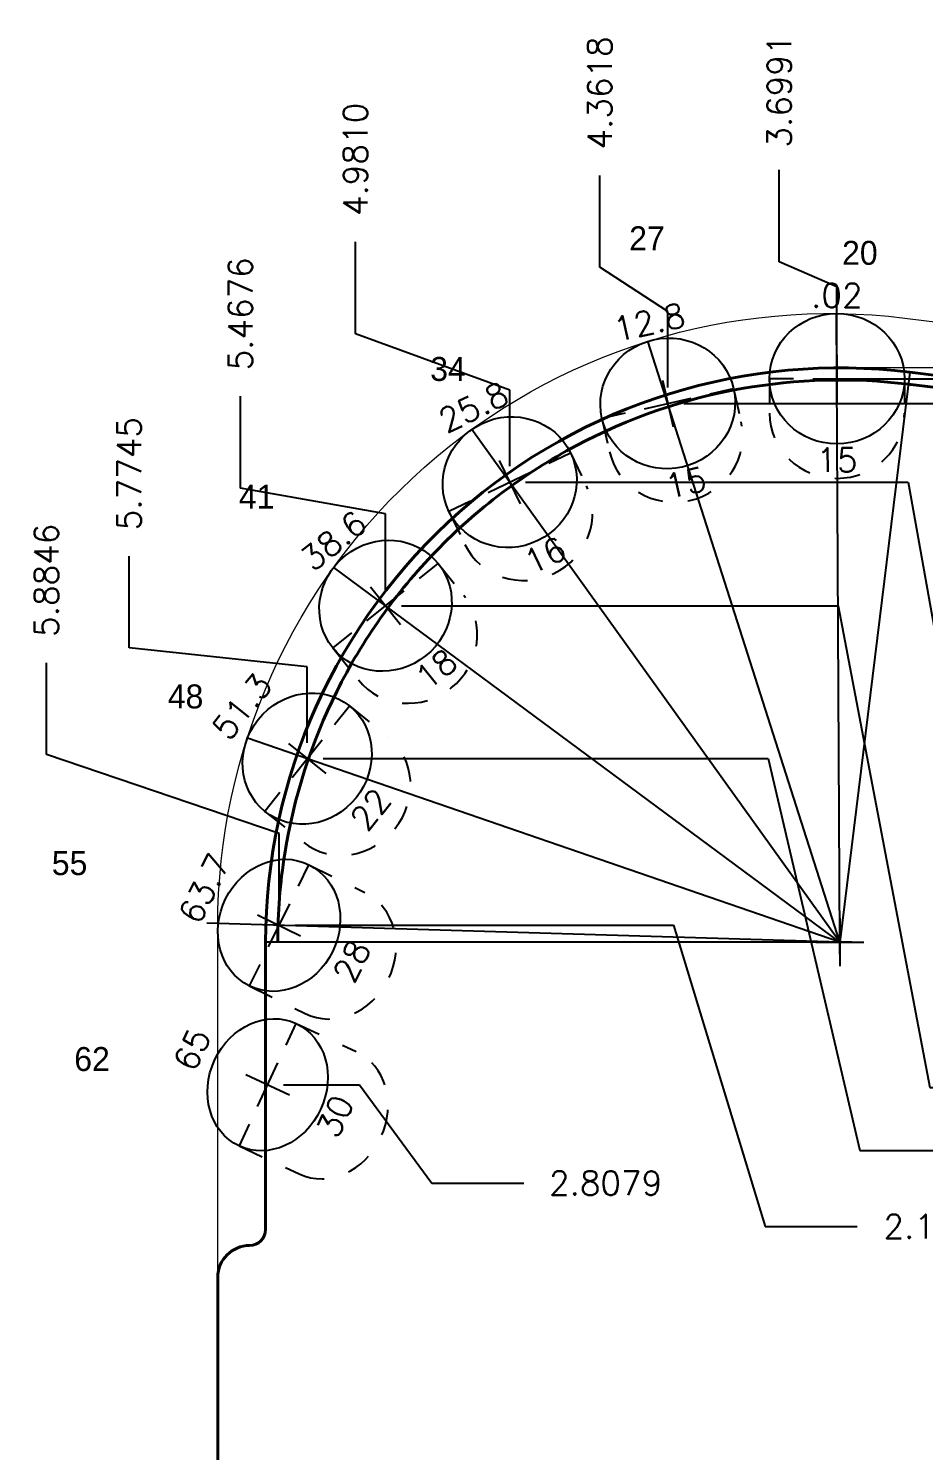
# Model space of a CAD drawing. Extents: x 34 to 204, y 6 to 38.
# Drawn here: x 177.48 to 180.98, y 22.52 to 28.09 of the extents above; entities that cross this region are included whole.
import ezdxf
from ezdxf.enums import TextEntityAlignment as Align

# ---------------------------------------------------------------- set-up
doc = ezdxf.new("R2010")
doc.units = 0
doc.header["$MEASUREMENT"] = 0
doc.header["$PDMODE"] = 35
doc.linetypes.add('CENTER2', pattern=[1.125, 0.75, -0.125, 0.125, -0.125])
doc.linetypes.add('HIDDEN2', pattern=[0.1875, 0.125, -0.0625])
doc.layers.get('0').update_dxf_attribs({"linetype": 'CONTINUOUS'})
doc.layers.get('Defpoints').update_dxf_attribs({"color": 10, "linetype": 'CONTINUOUS'})
doc.layers.add('Blade2', color=7, linetype='CONTINUOUS', true_color=0xcccc00)
for name, color, linetype in [('Blade5', 112, 'CONTINUOUS'), ('CLine', 5, 'CENTER2'), ('TEXT', 3, 'CONTINUOUS')]:
    doc.layers.add(name, color=color, linetype=linetype)
doc.styles.add('RomanS', font='romans')
doc.dimstyles.get("Standard").update_dxf_attribs({"dimtxt": 0.094, "dimasz": 0.18, "dimexe": 0.0625, "dimexo": 0.0625, "dimgap": 0.09, "dimtad": 0, "dimtih": 1, "dimtoh": 1, "dimdec": 4, "dimzin": 4, "dimdsep": 46, "dimtxsty": 'RomanS', "dimcen": 0.09, "dimazin": 1, "dimtfac": 1, "dimtdec": 4, "dimtofl": 0, "dimtmove": 0, "dimatfit": 1, "dimfxl": 1, "dimtfill": 1, "dimtolj": 1, "dimtzin": 0, "dimarcsym": 0})

# ---------------------------------------------------------------- blocks, each defined once
blk = doc.blocks.new('CMark')
at = {"layer": 'CLine'}
for p, q in [((0, 0.09400000077063808), (0, -0.09400000077063453)), ((-0.09400000077063808, 0), (0.09400000077063453, 0))]:
    blk.add_line(p, q, dxfattribs=at)
blk = doc.blocks.new('1313@15')
for p, q in [((-0.1704805832052265, 1.188697754575482e-15), (-0.2645000000000036, 0)), ((0.1707499999999965, -6.242535149017196e-15), (0.2644999999999965, -7.42782663763279e-15))]:
    blk.add_line(p, q)
at = {"color": 8, "linetype": 'HIDDEN2', "ltscale": 0.5}
blk.add_line((-0.2644999999999965, 8.993014319519535e-29), (-0.2644999999999965, -0.1345859034533108), dxfattribs=at)
at = {"color": 8, "linetype": 'HIDDEN2', "ltscale": 0.5, "flags": 128}
blk.add_lwpolyline([(0.2644999999999965, -7.42782663763279e-15), (0.2644999999999965, -0.1345859034533182)], dxfattribs=at)
blk.add_ellipse((0, -3.713913318816395e-15), major_axis=(0.2644999999999965, -3.713913318816395e-15), ratio=0.9659258262890952)
at = {"color": 8, "linetype": 'HIDDEN2', "ltscale": 0.5}
blk.add_ellipse((0, -0.1345859034533145), major_axis=(0.2644999999999965, -3.713913318816395e-15), ratio=0.9659258262890952, start_param=3.141592653589793, end_param=6.283185307179586, dxfattribs=at)
blk.add_blockref('CMark', (0, -1.77635683940025e-15))
at = {"style": 'RomanS'}
blk.add_text('15', height=0.094, dxfattribs=at).set_placement((-2.646286937976472e-12, -0.317987381053466), align=Align.MIDDLE_CENTER)
blk.add_attdef('ANG', text='', height=0.094, dxfattribs=at).set_placement((5.756464916443042e-15, 0.251140714835156), align=Align.BOTTOM_CENTER)
blk = doc.blocks.new('1313@16')
for p, q in [((-0.1704805832052265, 1.188697754575482e-15), (-0.2645000000000036, 0)), ((0.1707499999999965, -6.242535149017196e-15), (0.2644999999999965, -7.42782663763279e-15))]:
    blk.add_line(p, q)
at = {"color": 8, "linetype": 'HIDDEN2', "ltscale": 0.5}
blk.add_line((-0.2644999999999965, 8.993014319519535e-29), (-0.2644999999999965, -0.1433314254), dxfattribs=at)
at = {"color": 8, "linetype": 'HIDDEN2', "ltscale": 0.5, "flags": 128}
blk.add_lwpolyline([(0.2644999999999965, -7.42782663763279e-15), (0.2644999999999965, -0.1433314254000074)], dxfattribs=at)
blk.add_ellipse((0, -3.713913318816395e-15), major_axis=(0.2644999999999965, -3.713913318816395e-15), ratio=0.9612616960302585)
at = {"color": 8, "linetype": 'HIDDEN2', "ltscale": 0.5}
blk.add_ellipse((0, -0.1433314254000037), major_axis=(0.2644999999999965, -3.713913318816395e-15), ratio=0.9612616960302585, start_param=3.141592653589793, end_param=6.283185307179586, dxfattribs=at)
blk.add_blockref('CMark', (0, -1.77635683940025e-15))
at = {"style": 'RomanS'}
blk.add_text('16', height=0.094, dxfattribs=at).set_placement((-2.646286937976472e-12, -0.317987381053466), align=Align.MIDDLE_CENTER)
blk.add_attdef('ANG', text='', height=0.094, dxfattribs=at).set_placement((5.756464916443042e-15, 0.251140714835156), align=Align.BOTTOM_CENTER)
blk = doc.blocks.new('1313@18')
for p, q in [((-0.1704805832052265, 1.188697754575482e-15), (-0.2645000000000036, 0)), ((0.1707499999999965, -6.242535149017196e-15), (0.2644999999999965, -7.42782663763279e-15))]:
    blk.add_line(p, q)
at = {"color": 8, "linetype": 'HIDDEN2', "ltscale": 0.5}
blk.add_line((-0.2644999999999965, 8.993014319519535e-29), (-0.2644999999999965, -0.1606888371), dxfattribs=at)
at = {"color": 8, "linetype": 'HIDDEN2', "ltscale": 0.5, "flags": 128}
blk.add_lwpolyline([(0.2644999999999965, -7.42782663763279e-15), (0.2644999999999965, -0.1606888371000074)], dxfattribs=at)
blk.add_ellipse((0, -3.713913318816395e-15), major_axis=(0.2644999999999965, -3.713913318816395e-15), ratio=0.9510565164461372)
at = {"color": 8, "linetype": 'HIDDEN2', "ltscale": 0.5}
blk.add_ellipse((0, -0.1606888371000037), major_axis=(0.2644999999999965, -3.713913318816395e-15), ratio=0.9510565164461372, start_param=3.141592653589793, end_param=6.283185307179586, dxfattribs=at)
blk.add_blockref('CMark', (0, -1.77635683940025e-15))
at = {"style": 'RomanS'}
blk.add_text('18', height=0.094, dxfattribs=at).set_placement((-2.646286937976472e-12, -0.317987381053466), align=Align.MIDDLE_CENTER)
blk.add_attdef('ANG', text='', height=0.094, dxfattribs=at).set_placement((5.756464916443042e-15, 0.251140714835156), align=Align.BOTTOM_CENTER)
blk = doc.blocks.new('1313@22')
for p, q in [((-0.1704805832052265, 1.188697754575482e-15), (-0.2645000000000036, 0)), ((0.1707499999999965, -6.242535149017196e-15), (0.2644999999999965, -7.42782663763279e-15))]:
    blk.add_line(p, q)
at = {"color": 8, "linetype": 'HIDDEN2', "ltscale": 0.5}
blk.add_line((-0.2644999999999965, 8.993014319519535e-29), (-0.2644999999999965, -0.1947954286), dxfattribs=at)
at = {"color": 8, "linetype": 'HIDDEN2', "ltscale": 0.5, "flags": 128}
blk.add_lwpolyline([(0.2644999999999965, -7.42782663763279e-15), (0.2644999999999965, -0.1947954286000074)], dxfattribs=at)
blk.add_ellipse((0, -3.713913318816395e-15), major_axis=(0.2644999999999965, -3.713913318816395e-15), ratio=0.9271838544423562)
at = {"color": 8, "linetype": 'HIDDEN2', "ltscale": 0.5}
blk.add_ellipse((0, -0.1947954286000037), major_axis=(0.2644999999999965, -3.713913318816395e-15), ratio=0.9271838544423562, start_param=3.141592653589793, end_param=6.283185307179586, dxfattribs=at)
blk.add_blockref('CMark', (0, -1.77635683940025e-15))
at = {"style": 'RomanS'}
blk.add_text('22', height=0.094, dxfattribs=at).set_placement((-2.646286937976472e-12, -0.317987381053466), align=Align.MIDDLE_CENTER)
blk.add_attdef('ANG', text='', height=0.094, dxfattribs=at).set_placement((5.756464916443042e-15, 0.251140714835156), align=Align.BOTTOM_CENTER)
blk = doc.blocks.new('*D385')
at = {"layer": 'Blade5', "color": 0, "lineweight": -2, "transparency": 16777216}
for p, q in [((180.4180000590715, 27.17179489939416), (180.4180000590715, 27.53179489939416)), ((180.643574174489, 27.07409318243487), (180.4180000590715, 27.17179489939416)), ((180.643574174489, 26.77659318243487), (180.643574174489, 27.07409318243487))]:
    blk.add_line(p, q, dxfattribs=at)
at = {"layer": 'Defpoints', "color": 0, "transparency": 16777216}
for p in [(180.4180000590715, 27.53179489939416), (184.3426638903578, 26.7566755954082), (180.643574174489, 26.71409318243487)]:
    blk.add_point(p, dxfattribs=at)
at = {"layer": 'Blade5', "color": 0, "transparency": 16777216, "insert": (180.4180000590715, 27.84112823272752), "char_height": 0.094, "attachment_point": 5, "rotation": 90, "style": 'RomanS', "bg_fill": 3, "box_fill_scale": 1.25, "bg_fill_color": 256, "bg_fill_true_color": 13158600, "bg_fill_transparency": 0}
blk.add_mtext('\\A1;3.6991', dxfattribs=at)
blk = doc.blocks.new('*D386')
at = {"layer": 'Blade5', "color": 0, "lineweight": -2, "transparency": 16777216}
for p, q in [((179.7141791336656, 27.15069384077357), (179.7141791336656, 27.51069384077357)), ((179.9808412631601, 26.97742128460294), (179.7141791336656, 27.15069384077357)), ((179.9808412631601, 26.67992128460294), (179.9808412631601, 26.97742128460294))]:
    blk.add_line(p, q, dxfattribs=at)
at = {"layer": 'Defpoints', "color": 0, "transparency": 16777216}
for p in [(179.7141791336656, 27.51069384077357), (184.3426638903578, 26.7566755954082), (179.9808412631601, 26.61742128460294)]:
    blk.add_point(p, dxfattribs=at)
at = {"layer": 'Blade5', "color": 0, "transparency": 16777216, "insert": (179.7141791336656, 27.8334557455355), "char_height": 0.094, "attachment_point": 5, "rotation": 90, "style": 'RomanS', "bg_fill": 3, "box_fill_scale": 1.25, "bg_fill_color": 256, "bg_fill_true_color": 13158600, "bg_fill_transparency": 0}
blk.add_mtext('\\A1;4.3618', dxfattribs=at)
blk = doc.blocks.new('*D387')
at = {"layer": 'Blade5', "color": 0, "lineweight": -2, "transparency": 16777216}
for p, q in [((178.7569827226238, 26.89044876378638), (178.7569827226238, 27.25044876378638)), ((179.3616242617929, 26.66906390303784), (178.7569827226238, 26.89044876378638)), ((179.3616242617929, 26.37156390303784), (179.3616242617929, 26.66906390303784))]:
    blk.add_line(p, q, dxfattribs=at)
at = {"layer": 'Defpoints', "color": 0, "transparency": 16777216}
for p in [(178.7569827226238, 27.25044876378638), (184.3426638903578, 26.7566755954082), (179.3616242617929, 26.30906390303784)]:
    blk.add_point(p, dxfattribs=at)
at = {"layer": 'Blade5', "color": 0, "transparency": 16777216, "insert": (178.7569827226238, 27.57321066854831), "char_height": 0.094, "attachment_point": 5, "rotation": 90, "style": 'RomanS', "bg_fill": 3, "box_fill_scale": 1.25, "bg_fill_color": 256, "bg_fill_true_color": 13158600, "bg_fill_transparency": 0}
blk.add_mtext('\\A1;4.9810', dxfattribs=at)
blk = doc.blocks.new('*D388')
at = {"layer": 'Blade5', "color": 0, "lineweight": -2, "transparency": 16777216}
for p, q in [((178.3065372828539, 26.28555491232974), (178.3065372828539, 26.64555491232974)), ((178.8750742941181, 26.1850384071218), (178.3065372828539, 26.28555491232974)), ((178.8750742941181, 25.8875384071218), (178.8750742941181, 26.1850384071218))]:
    blk.add_line(p, q, dxfattribs=at)
at = {"layer": 'Defpoints', "color": 0, "transparency": 16777216}
for p in [(184.3426638903578, 26.7566755954082), (178.3065372828539, 26.64555491232974), (178.8750742941181, 25.8250384071218)]:
    blk.add_point(p, dxfattribs=at)
at = {"layer": 'Blade5', "color": 0, "transparency": 16777216, "insert": (178.3065372828539, 26.96831681709168), "char_height": 0.094, "attachment_point": 5, "rotation": 90, "style": 'RomanS', "bg_fill": 3, "box_fill_scale": 1.25, "bg_fill_color": 256, "bg_fill_true_color": 13158600, "bg_fill_transparency": 0}
blk.add_mtext('\\A1;5.4676', dxfattribs=at)
blk = doc.blocks.new('*D389')
at = {"layer": 'Blade5', "color": 0, "lineweight": -2, "transparency": 16777216}
for p, q in [((177.870168324939, 25.65956000225252), (177.870168324939, 26.01956000225252)), ((178.5681216203092, 25.58614325044361), (177.870168324939, 25.65956000225252)), ((178.5681216203092, 25.28864325044361), (178.5681216203092, 25.58614325044361))]:
    blk.add_line(p, q, dxfattribs=at)
at = {"layer": 'Defpoints', "color": 0, "transparency": 16777216}
for p in [(184.3426638903578, 26.7566755954082), (177.870168324939, 26.01956000225252), (178.5681216203092, 25.22614325044361)]:
    blk.add_point(p, dxfattribs=at)
at = {"layer": 'Blade5', "color": 0, "transparency": 16777216, "insert": (177.870168324939, 26.34232190701445), "char_height": 0.094, "attachment_point": 5, "rotation": 90, "style": 'RomanS', "bg_fill": 3, "box_fill_scale": 1.25, "bg_fill_color": 256, "bg_fill_true_color": 13158600, "bg_fill_transparency": 0}
blk.add_mtext('\\A1;5.7745', dxfattribs=at)
blk = doc.blocks.new('*D395')
at = {"layer": 'Blade5', "color": 0, "lineweight": -2, "transparency": 16777216}
for p, q in [((180.706074174489, 26.71409318243487), (181.4535072080192, 26.71409318243487)), ((181.4535072080192, 26.71409318243487), (181.8135072080192, 25.07001701832635)), ((181.8135072080192, 25.07001701832635), (182.1735072080192, 25.07001701832635))]:
    blk.add_line(p, q, dxfattribs=at)
at = {"layer": 'Defpoints', "color": 0, "transparency": 16777216}
for p in [(184.3426638903578, 26.7566755954082), (180.643574174489, 26.71409318243487), (182.1735072080192, 25.07001701832635)]:
    blk.add_point(p, dxfattribs=at)
at = {"layer": 'Blade5', "color": 0, "transparency": 16777216, "insert": (182.4492691127811, 25.07001701832635), "char_height": 0.094, "attachment_point": 5, "style": 'RomanS', "bg_fill": 3, "box_fill_scale": 1.25, "bg_fill_color": 256, "bg_fill_true_color": 13158600, "bg_fill_transparency": 0}
blk.add_mtext('\\A1;.0426', dxfattribs=at)
blk = doc.blocks.new('*D396')
at = {"layer": 'Blade5', "color": 0, "lineweight": -2, "transparency": 16777216}
for p, q in [((180.0433412631601, 26.61742128460294), (181.2423611679485, 26.61742128460294)), ((181.2423611679485, 26.61742128460294), (181.6023611679485, 24.65503162045491)), ((181.6023611679485, 24.65503162045491), (181.9623611679485, 24.65503162045491))]:
    blk.add_line(p, q, dxfattribs=at)
at = {"layer": 'Defpoints', "color": 0, "transparency": 16777216}
for p in [(184.3426638903578, 26.7566755954082), (179.9808412631601, 26.61742128460294), (181.9623611679485, 24.65503162045491)]:
    blk.add_point(p, dxfattribs=at)
at = {"layer": 'Blade5', "color": 0, "transparency": 16777216, "insert": (182.2381230727104, 24.65503162045491), "char_height": 0.094, "attachment_point": 5, "style": 'RomanS', "bg_fill": 3, "box_fill_scale": 1.25, "bg_fill_color": 256, "bg_fill_true_color": 13158600, "bg_fill_transparency": 0}
blk.add_mtext('\\A1;.1393', dxfattribs=at)
blk = doc.blocks.new('*D397')
at = {"layer": 'Blade5', "color": 0, "lineweight": -2, "transparency": 16777216}
for p, q in [((179.4241242617929, 26.30906390303784), (180.9226484376042, 26.30906390303784)), ((180.9226484376042, 26.30906390303784), (181.2826484376042, 24.28928178736484)), ((181.2826484376042, 24.28928178736484), (181.6426484376042, 24.28928178736484))]:
    blk.add_line(p, q, dxfattribs=at)
at = {"layer": 'Defpoints', "color": 0, "transparency": 16777216}
for p in [(184.3426638903578, 26.7566755954082), (179.3616242617929, 26.30906390303784), (181.6426484376042, 24.28928178736484)]:
    blk.add_point(p, dxfattribs=at)
at = {"layer": 'Blade5', "color": 0, "transparency": 16777216, "insert": (181.9184103423661, 24.28928178736484), "char_height": 0.094, "attachment_point": 5, "style": 'RomanS', "bg_fill": 3, "box_fill_scale": 1.25, "bg_fill_color": 256, "bg_fill_true_color": 13158600, "bg_fill_transparency": 0}
blk.add_mtext('\\A1;.4476', dxfattribs=at)
blk = doc.blocks.new('*D398')
at = {"layer": 'Blade5', "color": 0, "lineweight": -2, "transparency": 16777216}
for p, q in [((178.9375742941181, 25.8250384071218), (180.6481582291857, 25.8250384071218)), ((180.6481582291857, 25.8250384071218), (181.0081582291857, 23.93759938635517)), ((181.0081582291857, 23.93759938635517), (181.3681582291857, 23.93759938635517))]:
    blk.add_line(p, q, dxfattribs=at)
at = {"layer": 'Defpoints', "color": 0, "transparency": 16777216}
for p in [(184.3426638903578, 26.7566755954082), (178.8750742941181, 25.8250384071218), (181.3681582291857, 23.93759938635517)]:
    blk.add_point(p, dxfattribs=at)
at = {"layer": 'Blade5', "color": 0, "transparency": 16777216, "insert": (181.6439201339476, 23.93759938635517), "char_height": 0.094, "attachment_point": 5, "style": 'RomanS', "bg_fill": 3, "box_fill_scale": 1.25, "bg_fill_color": 256, "bg_fill_true_color": 13158600, "bg_fill_transparency": 0}
blk.add_mtext('\\A1;.9316', dxfattribs=at)
blk = doc.blocks.new('*D399')
at = {"layer": 'Blade5', "color": 0, "lineweight": -2, "transparency": 16777216}
for p, q in [((178.6306216203092, 25.22614325044361), (180.3736680207672, 25.22614325044361)), ((180.3736680207672, 25.22614325044361), (180.7336680207672, 23.6914215624484)), ((180.7336680207672, 23.6914215624484), (181.0936680207672, 23.6914215624484))]:
    blk.add_line(p, q, dxfattribs=at)
at = {"layer": 'Defpoints', "color": 0, "transparency": 16777216}
for p in [(184.3426638903578, 26.7566755954082), (178.5681216203092, 25.22614325044361), (181.0936680207672, 23.6914215624484)]:
    blk.add_point(p, dxfattribs=at)
at = {"layer": 'Blade5', "color": 0, "transparency": 16777216, "insert": (181.4097156398148, 23.6914215624484), "char_height": 0.094, "attachment_point": 5, "style": 'RomanS', "bg_fill": 3, "box_fill_scale": 1.25, "bg_fill_color": 256, "bg_fill_true_color": 13158600, "bg_fill_transparency": 0}
blk.add_mtext('\\A1;1.5305', dxfattribs=at)
blk = doc.blocks.new('1313@30')
for p, q in [((-0.1704805832052265, 1.188697754575482e-15), (-0.2645000000000036, 0)), ((0.1707499999999965, -6.242535149017196e-15), (0.2644999999999965, -7.42782663763279e-15))]:
    blk.add_line(p, q)
at = {"color": 8, "linetype": 'HIDDEN2', "ltscale": 0.5}
blk.add_line((-0.2644999999999965, 8.993014319519535e-29), (-0.2644999999999965, -0.2600000000000032), dxfattribs=at)
at = {"color": 8, "linetype": 'HIDDEN2', "ltscale": 0.5, "flags": 128}
blk.add_lwpolyline([(0.2644999999999965, -7.42782663763279e-15), (0.2644999999999965, -0.2600000000000051)], dxfattribs=at)
blk.add_ellipse((0, -3.713913318816395e-15), major_axis=(0.2644999999999965, -3.713913318816395e-15), ratio=0.866025403784464)
at = {"color": 8, "linetype": 'HIDDEN2', "ltscale": 0.5}
blk.add_ellipse((0, -0.2600000000000041), major_axis=(0.2644999999999965, -3.713913318816395e-15), ratio=0.866025403784464, start_param=3.141592653589793, end_param=6.283185307179586, dxfattribs=at)
blk.add_blockref('CMark', (0, -1.77635683940025e-15))
at = {"style": 'RomanS'}
blk.add_text('30', height=0.094, dxfattribs=at).set_placement((-3.26492953863637e-15, -0.2915637193009915), align=Align.MIDDLE_CENTER)
blk.add_attdef('ANG', text='', height=0.094, dxfattribs=at).set_placement((5.756464916443042e-15, 0.251140714835156), align=Align.BOTTOM_CENTER)
blk = doc.blocks.new('*D453')
at = {"layer": 'Blade5', "color": 0, "lineweight": -2, "transparency": 16777216}
for p, q in [((178.4757638903579, 23.94881254053753), (178.7732638903579, 23.94881254053753)), ((178.7732638903579, 23.94881254053753), (179.0568395242788, 23.56346328230812)), ((179.0568395242788, 23.56346328230812), (179.4168395242788, 23.56346328230812))]:
    blk.add_line(p, q, dxfattribs=at)
at = {"layer": 'Defpoints', "color": 0, "transparency": 16777216}
for p in [(184.3426638903578, 26.7566755954082), (178.4132638903579, 23.94881254053753), (179.4168395242788, 23.56346328230812)]:
    blk.add_point(p, dxfattribs=at)
at = {"layer": 'Blade5', "color": 0, "transparency": 16777216, "insert": (179.7373633338026, 23.56346328230812), "char_height": 0.094, "attachment_point": 5, "style": 'RomanS', "bg_fill": 3, "box_fill_scale": 1.25, "bg_fill_color": 256, "bg_fill_true_color": 13158600, "bg_fill_transparency": 0}
blk.add_mtext('\\A1;2.8079', dxfattribs=at)
blk = doc.blocks.new('1313@28')
for p, q in [((-0.1704805832052265, 1.188697754575482e-15), (-0.2645000000000036, 0)), ((0.1707499999999965, -6.242535149017196e-15), (0.2644999999999965, -7.42782663763279e-15))]:
    blk.add_line(p, q)
at = {"color": 8, "linetype": 'HIDDEN2', "ltscale": 0.5}
blk.add_line((-0.2644999999999965, 8.993014319519535e-29), (-0.2644999999999965, -0.24413), dxfattribs=at)
at = {"color": 8, "linetype": 'HIDDEN2', "ltscale": 0.5, "flags": 128}
blk.add_lwpolyline([(0.2644999999999965, -7.42782663763279e-15), (0.2644999999999965, -0.2441300000000075)], dxfattribs=at)
blk.add_ellipse((0, -3.713913318816395e-15), major_axis=(0.2644999999999965, -3.713913318816395e-15), ratio=0.882948960302469)
at = {"color": 8, "linetype": 'HIDDEN2', "ltscale": 0.5}
blk.add_ellipse((0, -0.2441300000000038), major_axis=(0.2644999999999965, -3.713913318816395e-15), ratio=0.882948960302469, start_param=3.141592653589793, end_param=6.283185307179586, dxfattribs=at)
blk.add_blockref('CMark', (0, -1.77635683940025e-15))
at = {"style": 'RomanS'}
blk.add_text('28', height=0.094, dxfattribs=at).set_placement((-2.646286937976472e-12, -0.317987381053466), align=Align.MIDDLE_CENTER)
blk.add_attdef('ANG', text='', height=0.094, dxfattribs=at).set_placement((5.756464916443042e-15, 0.251140714835156), align=Align.BOTTOM_CENTER)
blk = doc.blocks.new('*D467')
at = {"layer": 'Blade5', "color": 0, "lineweight": -2, "transparency": 16777216}
for p, q in [((177.5465040118248, 25.24188343080904), (177.5465040118248, 25.60188343080904)), ((178.4580230034729, 24.93324169600782), (177.5465040118248, 25.24188343080904)), ((178.4580230034729, 24.63574169600782), (178.4580230034729, 24.93324169600782))]:
    blk.add_line(p, q, dxfattribs=at)
at = {"layer": 'Defpoints', "color": 0, "transparency": 16777216}
for p in [(184.3426638903578, 26.7566755954082), (177.5465040118248, 25.60188343080904), (178.4580230034729, 24.57324169600782)]:
    blk.add_point(p, dxfattribs=at)
at = {"layer": 'Blade5', "color": 0, "transparency": 16777216, "insert": (177.5465040118248, 25.92464533557097), "char_height": 0.094, "attachment_point": 5, "rotation": 90, "style": 'RomanS', "bg_fill": 3, "box_fill_scale": 1.25, "bg_fill_color": 256, "bg_fill_true_color": 13158600, "bg_fill_transparency": 0}
blk.add_mtext('\\A1;5.8846', dxfattribs=at)
blk = doc.blocks.new('*D468')
at = {"layer": 'Blade5', "color": 0, "lineweight": -2, "transparency": 16777216}
for p, q in [((178.5205230034729, 24.57324169600782), (180.0029526230732, 24.57324169600782)), ((180.0029526230732, 24.57324169600782), (180.3629526230732, 23.39375381126434)), ((180.3629526230732, 23.39375381126434), (180.7229526230732, 23.39375381126434))]:
    blk.add_line(p, q, dxfattribs=at)
at = {"layer": 'Defpoints', "color": 0, "transparency": 16777216}
for p in [(184.3426638903578, 26.7566755954082), (178.4580230034729, 24.57324169600782), (180.7229526230732, 23.39375381126434)]:
    blk.add_point(p, dxfattribs=at)
at = {"layer": 'Blade5', "color": 0, "transparency": 16777216, "insert": (181.0479526230732, 23.39375381126434), "char_height": 0.094, "attachment_point": 5, "style": 'RomanS', "bg_fill": 3, "box_fill_scale": 1.25, "bg_fill_color": 256, "bg_fill_true_color": 13158600, "bg_fill_transparency": 0}
blk.add_mtext('\\A1;2.1834', dxfattribs=at)

msp = doc.modelspace()

# ---------------------------------------------------------------- linework, layer by layer
at = {"lineweight": 18}
msp.add_line((184.3426638903578, 26.7566755954082), (180.6551638903578, 26.7566755954082), dxfattribs=at)
at = {"lineweight": 25}
for p, q in [((180.9293699130194, 26.73990443660118), (180.6551638903578, 24.5066755954082)), ((180.6551638903578, 24.5066755954082), (178.4051638903578, 24.5066755954082))]:
    msp.add_line(p, q, dxfattribs=at)
at = {"lineweight": 40}
for p, q in [((180.9293699130194, 26.73990443660118), (184.3426638903578, 26.32080463436115)), ((180.9235811192076, 26.69275849439822), (180.9322658980345, 26.69169213764342)), ((180.9235811192076, 26.69275849439822), (184.336875096546, 26.27365869215819)), ((180.9322658980345, 26.69169213764343), (181.5623375639238, 26.61432906480983)), ((178.4051638903578, 24.5066755954082), (178.4051638903578, 23.3816755954082)), ((178.2176638903578, 20.3191755954082), (178.2176638903578, 23.1941755954082))]:
    msp.add_line(p, q, dxfattribs=at)
at = {"lineweight": 30}
for p, q in [((180.6551638903578, 24.55367559579352), (180.6551638903578, 24.45967559502289)), ((180.6081638899725, 24.5066755954082), (180.7021638907431, 24.5066755954082))]:
    msp.add_line(p, q, dxfattribs=at)
at = {"lineweight": 18, "flags": 128}
msp.add_lwpolyline([(178.2176638903578, 22.83979635897337), (178.2176638903578, 24.56970287260563, -0.4504671536907199), (180.9101503145295, 26.95181363654488), (184.3426638903578, 26.53035396434446)], format="xyb", dxfattribs=at)
at = {"lineweight": 40}
for centre, radius, start, end in [((180.6551638903578, 24.5066755954082), 2.250000000000001, 82.99999999999976, 179.9999999999999), ((180.6551638903578, 24.5066755954082), 2.202500000000001, 82.99999999999976, 100.0398978261642), ((180.6551638903578, 24.5066755954082), 2.202500000000001, 100.0398978261646, 117.9535746427901), ((180.6551638903578, 24.5066755954082), 2.202500000000001, 117.9535746427911, 135.9498885975337), ((180.6551638903578, 24.5066755954082), 2.202500000000001, 135.9498885975349, 153.5102560094561), ((180.6551638903578, 24.5066755954082), 2.202500000000001, 153.510256009458, 170.9381480587476), ((180.6551638903578, 24.5066755954082), 2.202500000000001, 170.9381480587338, 179.9999999999999), ((178.3426638903578, 23.3816755954082), 0.06249999999999967, 270, 359.9999999999984), ((178.3426638903578, 23.1941755954082), 0.1250000000000004, 90, 180)]:
    msp.add_arc(centre, radius, start, end, dxfattribs=at)
at = {"layer": 'Blade5'}
for q in [(180.6421471082359, 26.96957798853193), (179.9030725018091, 26.86085087031594), (179.2132126549381, 26.51585721574704), (178.6722847027474, 25.97522762031108), (178.3337064270549, 25.30695337672411)]:
    msp.add_line((180.6551638903578, 24.5066755954082), q, dxfattribs=at)

# ---------------------------------------------------------------- block references
for name, p, rotation, values in [('1313@15', (180.643574174489, 26.71409318243487), 0.02, {'ANG': '.02'}), ('1313@15', (179.9808412631601, 26.61742128460294), 12.8, {'ANG': '12.8'}), ('1313@16', (179.3616242617929, 26.30906390303784), 25.8, {'ANG': '25.8'}), ('1313@18', (178.8750742941181, 25.8250384071218), 38.60000000000001, {'ANG': '38.6'}), ('1313@22', (178.5681216203092, 25.22614325044361), 51.3, {'ANG': '51.3'})]:
    msp.add_blockref(name, p, dxfattribs=dict(at, rotation=rotation)).add_auto_attribs(values)
at = {"layer": 'TEXT'}
msp.add_blockref('CMark', (180.6551638903578, 24.5066755954082), dxfattribs=at)

# ---------------------------------------------------------------- texts
at = {"layer": 'Blade5'}
msp.add_text('62', height=0.09375, dxfattribs=at).set_placement((177.6554373164548, 24.00266124029594))

# ---------------------------------------------------------------- next in the draw order: dimensions: what is measured, and where the dimension line sits
dim = msp.add_ordinate_dim(feature_location=(180.643574174489, 26.71409318243487), offset=(-0.22557411541751549, 0.8177017169592915), dtype=1, origin=(184.3426638903578, 26.7566755954082), dimstyle='Standard', dxfattribs=at)
dim.commit()
dim.dimension.update_dxf_attribs({"geometry": '*D385', "text_midpoint": (180.4180000590715, 27.84112823272752)})

# ---------------------------------------------------------------- next in the draw order: dimensions: what is measured, and where the dimension line sits
dim = msp.add_ordinate_dim(feature_location=(179.9808412631601, 26.61742128460294), offset=(-0.26666212949450596, 0.8932725561706292), dtype=1, origin=(184.3426638903578, 26.7566755954082), dimstyle='Standard', dxfattribs=at)
dim.commit()
dim.dimension.update_dxf_attribs({"geometry": '*D386', "text_midpoint": (179.7141791336656, 27.8334557455355)})

# ---------------------------------------------------------------- next in the draw order: dimensions: what is measured, and where the dimension line sits
dim = msp.add_ordinate_dim(feature_location=(179.3616242617929, 26.30906390303784), offset=(-0.6046415391691085, 0.941384860748542), dtype=1, origin=(184.3426638903578, 26.7566755954082), dimstyle='Standard', dxfattribs=at)
dim.commit()
dim.dimension.update_dxf_attribs({"geometry": '*D387', "text_midpoint": (178.7569827226238, 27.57321066854831)})

# ---------------------------------------------------------------- next in the draw order: dimensions: what is measured, and where the dimension line sits
dim = msp.add_ordinate_dim(feature_location=(178.8750742941181, 25.8250384071218), offset=(-0.5685370112641976, 0.8205165052079408), dtype=1, origin=(184.3426638903578, 26.7566755954082), dimstyle='Standard', dxfattribs=at)
dim.commit()
dim.dimension.update_dxf_attribs({"geometry": '*D388', "text_midpoint": (178.3065372828539, 26.96831681709168)})

# ---------------------------------------------------------------- next in the draw order: texts
for s, p in [('27', (179.829821420197, 27.21745995919665)), ('20', (180.663810408884, 27.16041498181551))]:
    msp.add_text(s, height=0.09375, dxfattribs=at).set_placement(p)

# ---------------------------------------------------------------- next in the draw order: dimensions: what is measured, and where the dimension line sits
dim = msp.add_ordinate_dim(feature_location=(178.5681216203092, 25.22614325044361), offset=(-0.6979532953702119, 0.793416751808909), dtype=1, origin=(184.3426638903578, 26.7566755954082), dimstyle='Standard', dxfattribs=at)
dim.commit()
dim.dimension.update_dxf_attribs({"geometry": '*D389', "text_midpoint": (177.870168324939, 26.34232190701445)})

# ---------------------------------------------------------------- next in the draw order: dimensions: what is measured, and where the dimension line sits
dim = msp.add_ordinate_dim(feature_location=(180.643574174489, 26.71409318243487), offset=(1.5299330335301988, -1.6440761641085189), dtype=0, origin=(184.3426638903578, 26.7566755954082), dimstyle='Standard', dxfattribs=at)
dim.commit()
dim.dimension.update_dxf_attribs({"geometry": '*D395', "text_midpoint": (182.4492691127811, 25.07001701832635)})

# ---------------------------------------------------------------- next in the draw order: dimensions: what is measured, and where the dimension line sits
dim = msp.add_ordinate_dim(feature_location=(179.9808412631601, 26.61742128460294), offset=(1.9815199047883993, -1.9623896641480307), dtype=0, origin=(184.3426638903578, 26.7566755954082), dimstyle='Standard', dxfattribs=at)
dim.commit()
dim.dimension.update_dxf_attribs({"geometry": '*D396', "text_midpoint": (182.2381230727104, 24.65503162045491)})

# ---------------------------------------------------------------- next in the draw order: dimensions: what is measured, and where the dimension line sits
dim = msp.add_ordinate_dim(feature_location=(179.3616242617929, 26.30906390303784), offset=(2.2810241758112966, -2.0197821156729994), dtype=0, origin=(184.3426638903578, 26.7566755954082), dimstyle='Standard', dxfattribs=at)
dim.commit()
dim.dimension.update_dxf_attribs({"geometry": '*D397', "text_midpoint": (181.9184103423661, 24.28928178736484)})

# ---------------------------------------------------------------- next in the draw order: dimensions: what is measured, and where the dimension line sits
dim = msp.add_ordinate_dim(feature_location=(178.8750742941181, 25.8250384071218), offset=(2.4930839350676024, -1.887439020766628), dtype=0, origin=(184.3426638903578, 26.7566755954082), dimstyle='Standard', dxfattribs=at)
dim.commit()
dim.dimension.update_dxf_attribs({"geometry": '*D398', "text_midpoint": (181.6439201339476, 23.93759938635517)})

# ---------------------------------------------------------------- next in the draw order: dimensions: what is measured, and where the dimension line sits
dim = msp.add_ordinate_dim(feature_location=(178.5681216203092, 25.22614325044361), offset=(2.525546400458012, -1.5347216879952086), dtype=0, origin=(184.3426638903578, 26.7566755954082), dimstyle='Standard', dxfattribs=at)
dim.commit()
dim.dimension.update_dxf_attribs({"geometry": '*D399', "text_midpoint": (181.4097156398148, 23.6914215624484)})

# ---------------------------------------------------------------- next in the draw order: block references
at = {"layer": 'Blade5', "rotation": 65}
msp.add_blockref('1313@30', (178.4132638903579, 23.94881254053753), dxfattribs=at).add_auto_attribs({'ANG': '65'})

# ---------------------------------------------------------------- next in the draw order: dimensions: what is measured, and where the dimension line sits
at = {"layer": 'Blade5'}
dim = msp.add_ordinate_dim(feature_location=(178.4132638903579, 23.94881254053753), offset=(1.0035756339208888, -0.3853492582294109), dtype=0, origin=(184.3426638903578, 26.7566755954082), dimstyle='Standard', dxfattribs=at)
dim.commit()
dim.dimension.update_dxf_attribs({"geometry": '*D453', "text_midpoint": (179.7373633338026, 23.56346328230812)})

# ---------------------------------------------------------------- next in the draw order: block references
at = {"layer": 'Blade5', "rotation": 63.70000000000001}
msp.add_blockref('1313@28', (178.4580230034729, 24.57324169600782), dxfattribs=at).add_auto_attribs({'ANG': '63.7'})

# ---------------------------------------------------------------- next in the draw order: dimensions: what is measured, and where the dimension line sits
at = {"layer": 'Blade5'}
dim = msp.add_ordinate_dim(feature_location=(178.4580230034729, 24.57324169600782), offset=(-0.9115189916481086, 1.0286417348012193), dtype=1, origin=(184.3426638903578, 26.7566755954082), dimstyle='Standard', dxfattribs=at)
dim.commit()
dim.dimension.update_dxf_attribs({"geometry": '*D467', "text_midpoint": (177.5465040118248, 25.92464533557097)})

# ---------------------------------------------------------------- next in the draw order: texts
for s, p in [('48', (178.0219203467349, 25.42289925937209)), ('55', (177.5675473966988, 24.76995410722503))]:
    msp.add_text(s, height=0.09375, dxfattribs=at).set_placement(p)

# ---------------------------------------------------------------- next in the draw order: dimensions: what is measured, and where the dimension line sits
dim = msp.add_ordinate_dim(feature_location=(178.4580230034729, 24.57324169600782), offset=(2.2649296196003093, -1.1794878847434802), dtype=0, origin=(184.3426638903578, 26.7566755954082), dimstyle='Standard', dxfattribs=at)
dim.commit()
dim.dimension.update_dxf_attribs({"geometry": '*D468', "text_midpoint": (181.0479526230732, 23.39375381126434)})

# ---------------------------------------------------------------- next in the draw order: linework, layer by layer
at = {"layer": 'Blade2'}
msp.add_line((180.6551638903578, 24.5066755954082), (178.1752540474621, 24.5818086599584), dxfattribs=at)

# ---------------------------------------------------------------- next in the draw order: texts
at = {"layer": 'Blade5'}
for s, p in [('34', (179.0500621629791, 26.70558776088421)), ('41', (178.3005130613407, 26.20510712344662))]:
    msp.add_text(s, height=0.09375, dxfattribs=at).set_placement(p)

doc.saveas('drawing.dxf')
